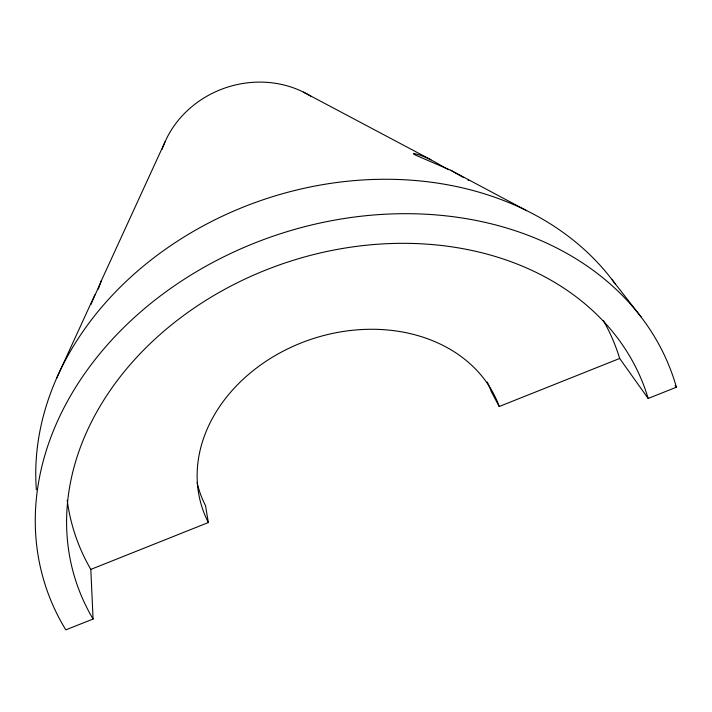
<?xml version="1.0" encoding="UTF-8"?>
<svg xmlns="http://www.w3.org/2000/svg" width="712" height="712" viewBox="0 0 712 712"><rect width="100%" height="100%" fill="white"/><g stroke="black" fill="none" stroke-linecap="round" stroke-linejoin="round"><path stroke-width="1.07" d="M165.104 141.715L100.837 281.81L98.292 289.125M91.038 304.425L92.159 301.568M92.542 300.606L101.567 280.564L100.837 281.81M56.648 378.125L94.847 294.866M676.4 387.23A330.768 261.286 -18.4 0 0 255.012 242.899A330.768 261.286 -18.4 0 0 65.798 629.871L93.076 619.031L90.816 569.413L208.358 522.528A156.925 125.846 -18.5 0 1 300.82 343.068A156.925 125.846 -18.5 0 1 499.219 406.507L619.663 358.465L648.16 398.453L676.4 387.23L675.074 385.477M448.462 169.705C437.293 163.537 426.274 156.053 413.61 153.436L413.521 153.961L415.63 155.172L450.803 170.293L526.675 210.663M303.41 92.106L430.956 159.764M450.803 170.293L463.69 177.644M468.078 180.145L468.692 180.492M612.169 279.825L641.227 317.107M499.219 406.507L491.227 391.493A154.166 124.493 -18.5 0 0 487.248 382.05M208.358 522.528L205.501 505.618A154.166 124.493 -18.5 0 1 197.099 482.718M36.357 489.776A315.105 253.721 -18.5 0 1 257.922 201.558A315.105 253.721 -18.5 0 1 615.417 284.195M162.158 149.271A97.081 87.621 -18.7 0 1 311.402 96.592M90.816 569.413A286.188 230.225 -18.5 0 1 67.204 500.26M603.313 320.445A286.188 230.225 -18.5 0 1 619.663 358.465M93.076 619.031A300.384 237.043 -18.4 0 1 266.181 269.884A300.384 237.043 -18.4 0 1 648.16 398.453"/></g></svg>
